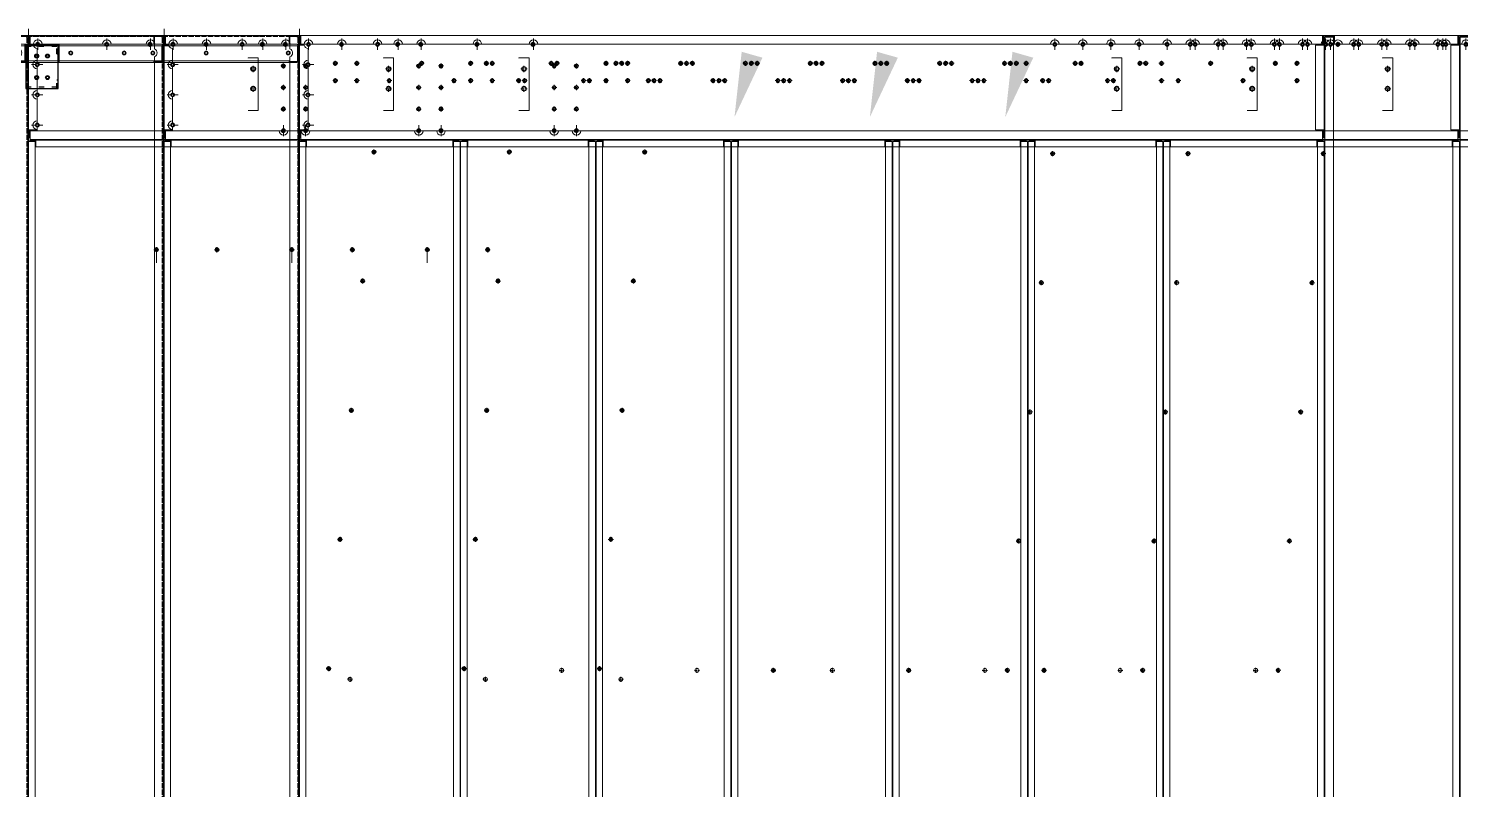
# Model space of a CAD drawing. Header units: millimetres. Extents: x -664082 to 30827, y -141530 to 21962.
# Drawn here: x -662382 to -659066, y -139524 to -137764 of the extents above; entities that cross this region are included whole.
import ezdxf

# ---------------------------------------------------------------- set-up
doc = ezdxf.new("R2010")
doc.units = ezdxf.units.MM
for name, pattern in [('DASHDOT', [18.5, 12, -3, 0.5, -3]), ('DASHED', [15, 12, -3]), ('DASHSPACE', [30, 12, -18])]:
    doc.linetypes.add(name, pattern=pattern)
doc.layers.add('냉각탑_dim', color=1, linetype='Continuous')

# ---------------------------------------------------------------- blocks, each defined once
blk = doc.blocks.new('5679796')
at = {"color": 7, "lineweight": 13, "ltscale": 0.027667}
for p, q in [((165481.5, 14310.4), (165481.5, 14327)), ((165483.5, 14310.4), (165483.5, 14327)), ((165481.5, 13335.8), (165481.5, 13352.4)), ((165483.5, 13335.8), (165483.5, 13352.4))]:
    blk.add_line(p, q, dxfattribs=at)
at = {"color": 7, "lineweight": 13, "ltscale": 0.061}
for p, q in [((165520.1, 14327.5), (165483.5, 14327.5)), ((165483.5, 13335.3), (165520.1, 13335.3))]:
    blk.add_line(p, q, dxfattribs=at)
at = {"color": 7, "lineweight": 13, "ltscale": 0.031833}
for p, q in [((165483.5, 14308.4), (165483.5, 14327.5)), ((165483.5, 13335.3), (165483.5, 13354.4))]:
    blk.add_line(p, q, dxfattribs=at)
at = {"color": 7, "lineweight": 13, "ltscale": 0.060846}
blk.add_line((165483.6, 14327.5), (165520.1, 14327.5), dxfattribs=at)
at = {"color": 7, "lineweight": 13, "ltscale": 0.058667}
for p, q in [((165484.9, 14330.4), (165520.1, 14330.4)), ((165520.1, 14328.4), (165484.9, 14328.4)), ((165520.1, 13334.4), (165484.9, 13334.4)), ((165484.9, 13332.4), (165520.1, 13332.4))]:
    blk.add_line(p, q, dxfattribs=at)
at = {"color": 7, "lineweight": 13, "ltscale": 0.004007}
for p, q in [((165522.5, 14328.4), (165520.1, 14328.4)), ((165522.5, 13334.4), (165520.1, 13334.4))]:
    blk.add_line(p, q, dxfattribs=at)
at = {"color": 7, "lineweight": 13, "ltscale": 0.0015}
for p, q in [((165520.1, 14328.4), (165520.1, 14327.5)), ((165520.1, 14327.5), (165520.1, 14328.4)), ((165520.1, 13335.3), (165520.1, 13334.4)), ((165520.1, 13334.4), (165520.1, 13335.3))]:
    blk.add_line(p, q, dxfattribs=at)
at = {"color": 7, "lineweight": 13}
for p, q in [((165520.1, 14327.5), (165520.1, 13965.9)), ((165523.5, 14327), (165523.5, 13335.8)), ((165481.5, 14308.4), (165481.5, 13965.9)), ((165481.5, 14308.4), (165481.5, 13965.9)), ((165484.9, 14308.4), (165484.9, 13965.9)), ((165481.5, 13886.9), (165481.5, 13354.4)), ((165481.5, 13886.9), (165481.5, 13354.4)), ((165484.9, 13886.9), (165484.9, 13354.4)), ((165520.1, 13886.9), (165520.1, 13335.3))]:
    blk.add_line(p, q, dxfattribs=at)
at = {"color": 7, "lineweight": 13, "ltscale": 0.001795}
for p, q in [((165522, 14328.4), (165522.9, 14329.1)), ((165522, 13334.4), (165522.9, 13333.8))]:
    blk.add_line(p, q, dxfattribs=at)
at = {"color": 7, "lineweight": 13, "ltscale": 0.003333}
for p, q in [((165483.5, 14310.4), (165481.5, 14310.4)), ((165481.5, 14308.4), (165483.5, 14308.4)), ((165483.5, 14308.4), (165481.5, 14308.4)), ((165483.5, 13352.4), (165481.5, 13352.4))]:
    blk.add_line(p, q, dxfattribs=at)
at = {"color": 7, "lineweight": 13, "ltscale": 0.003329}
blk.add_line((165483.5, 14308.4), (165483.5, 14310.4), dxfattribs=at)
at = {"color": 7, "lineweight": 13, "ltscale": 0.002333}
for p, q in [((165484.9, 14308.4), (165483.5, 14308.4)), ((165483.5, 13354.4), (165484.9, 13354.4))]:
    blk.add_line(p, q, dxfattribs=at)
for p, q in [((165481.5, 13965.9), (165523.5, 13965.9)), ((165521.5, 13886.9), (165521.5, 13965.9)), ((165481.5, 13886.9), (165523.5, 13886.9))]:
    blk.add_line(p, q)
at = {"color": 7, "lineweight": 13, "ltscale": 0.005667}
blk.add_line((165481.5, 13354.4), (165484.9, 13354.4), dxfattribs=at)
at = {"color": 7, "lineweight": 13, "ltscale": 0.003337}
blk.add_line((165483.5, 13352.4), (165483.5, 13354.4), dxfattribs=at)
at = {"color": 7, "lineweight": 13}
for centre in [(165503.5, 14306.4), (165503.5, 14116.4), (165503.5, 13736.4), (165503.5, 13546.4), (165503.5, 13356.4)]:
    blk.add_circle(centre, 3, dxfattribs=at)
for centre, radius, start, end in [((165484.9, 14327), 3.4, 90, 180), ((165484.9, 14327), 1.4, 90, 159.0752), ((165520.1, 14327), 3.4, 0, 90), ((165484.9, 13335.8), 3.4, 180, 270), ((165484.9, 13335.8), 1.4, 200.9249, 270), ((165520.1, 13335.8), 3.4, 270, 0)]:
    blk.add_arc(centre, radius, start, end, dxfattribs=at)
for points in [[(165523.5, 14327), (165523.5, 14327.3), (165523.5, 14327.6), (165523.3, 14327.8), (165523, 14328.1), (165522.7, 14328.4), (165522.6, 14328.4), (165522.6, 14328.4), (165522.5, 14328.4)], [(165523.5, 13335.8), (165523.5, 13335.6), (165523.5, 13335.3), (165523.3, 13335.1), (165523, 13334.8), (165522.7, 13334.5), (165522.6, 13334.5), (165522.6, 13334.5), (165522.5, 13334.4)]]:
    blk.add_open_spline(points, degree=5, knots=[0, 0, 0, 0, 0, 0, 4.583204, 4.583204, 4.583204, 5.126781, 5.126781, 5.126781, 5.126781, 5.126781, 5.126781], dxfattribs=at)
blk = doc.blocks.new('568596')
at = {"color": 7, "lineweight": 13, "ltscale": 0.00166}
for p, q in [((169550.9, 17462.9), (169549.9, 17462.9)), ((173046.9, 17462.9), (173047.9, 17462.9)), ((169550.9, 16620.9), (169549.9, 16620.9)), ((173046.9, 16620.9), (173047.9, 16620.9))]:
    blk.add_line(p, q, dxfattribs=at)
at = {"color": 7, "lineweight": 13, "ltscale": 0.0015}
for p, q in [((169549.9, 17462.9), (169549.9, 17462)), ((173047.9, 17462), (173047.9, 17462.9)), ((169549.9, 16621.8), (169549.9, 16620.9)), ((173047.9, 16620.9), (173047.9, 16621.8))]:
    blk.add_line(p, q, dxfattribs=at)
at = {"color": 7, "lineweight": 13}
for p, q in [((169549.9, 17462.9), (169549.9, 16621.8)), ((169549.9, 17462), (169549.9, 17436.4)), ((173046.2, 17464.9), (169551.6, 17464.9)), ((173047.9, 16621.8), (173047.9, 17462.9)), ((173047.9, 17442.9), (173047.9, 17462)), ((170022.9, 17008.9), (171222.9, 17008.9)), ((169551.6, 16618.9), (173046.2, 16618.9))]:
    blk.add_line(p, q, dxfattribs=at)
at = {"color": 7, "linetype": 'DASHED', "lineweight": 13, "ltscale": 0.003333}
for p, q in [((169551.9, 17462), (169549.9, 17462)), ((169549.9, 17445.4), (169551.9, 17445.4)), ((169549.9, 17442.9), (169551.9, 17442.9)), ((169644.9, 17464.9), (169644.9, 17462.9)), ((169650.9, 17464.9), (169650.9, 17462.9)), ((169844.9, 17464.9), (169844.9, 17462.9)), ((169850.9, 17464.9), (169850.9, 17462.9)), ((173014.9, 17464.9), (173014.9, 17462.9)), ((173020.9, 17464.9), (173020.9, 17462.9)), ((173047.9, 17462), (173045.9, 17462)), ((173047.9, 17442.9), (173045.9, 17442.9)), ((169549.9, 17436.4), (169551.9, 17436.4)), ((169549.9, 17407.4), (169551.9, 17407.4)), ((169549.9, 17398.4), (169551.9, 17398.4)), ((169549.9, 17217.4), (169551.9, 17217.4)), ((169549.9, 17208.4), (169551.9, 17208.4)), ((169549.9, 17027.4), (169551.9, 17027.4)), ((169549.9, 17018.4), (169551.9, 17018.4)), ((169549.9, 16837.4), (169551.9, 16837.4)), ((169549.9, 16828.4), (169551.9, 16828.4)), ((173047.9, 16727.9), (173045.9, 16727.9)), ((173047.9, 16709.9), (173045.9, 16709.9)), ((169549.9, 16647.4), (169551.9, 16647.4)), ((169549.9, 16640.9), (169551.9, 16640.9)), ((169549.9, 16638.4), (169551.9, 16638.4)), ((169551.9, 16621.8), (169549.9, 16621.8)), ((169644.9, 16620.9), (169644.9, 16618.9)), ((169650.9, 16620.9), (169650.9, 16618.9)), ((169844.9, 16620.9), (169844.9, 16618.9)), ((169850.9, 16620.9), (169850.9, 16618.9)), ((170044.9, 16620.9), (170044.9, 16618.9)), ((170050.9, 16620.9), (170050.9, 16618.9)), ((170244.9, 16620.9), (170244.9, 16618.9)), ((170250.9, 16620.9), (170250.9, 16618.9)), ((170444.9, 16620.9), (170444.9, 16618.9)), ((170450.9, 16620.9), (170450.9, 16618.9)), ((170644.9, 16620.9), (170644.9, 16618.9)), ((170650.9, 16620.9), (170650.9, 16618.9)), ((170844.9, 16620.9), (170844.9, 16618.9)), ((170850.9, 16620.9), (170850.9, 16618.9)), ((171044.9, 16620.9), (171044.9, 16618.9)), ((171050.9, 16620.9), (171050.9, 16618.9)), ((171244.9, 16620.9), (171244.9, 16618.9)), ((171250.9, 16620.9), (171250.9, 16618.9)), ((171444.9, 16620.9), (171444.9, 16618.9)), ((171450.9, 16620.9), (171450.9, 16618.9)), ((171644.9, 16620.9), (171644.9, 16618.9)), ((171650.9, 16620.9), (171650.9, 16618.9)), ((171844.9, 16620.9), (171844.9, 16618.9)), ((171850.9, 16620.9), (171850.9, 16618.9)), ((172044.9, 16620.9), (172044.9, 16618.9)), ((172050.9, 16620.9), (172050.9, 16618.9)), ((172244.9, 16620.9), (172244.9, 16618.9)), ((172250.9, 16620.9), (172250.9, 16618.9)), ((172444.9, 16620.9), (172444.9, 16618.9)), ((172450.9, 16620.9), (172450.9, 16618.9)), ((172644.9, 16620.9), (172644.9, 16618.9)), ((172650.9, 16620.9), (172650.9, 16618.9)), ((172844.9, 16620.9), (172844.9, 16618.9)), ((172850.9, 16620.9), (172850.9, 16618.9)), ((173014.9, 16620.9), (173014.9, 16618.9)), ((173020.9, 16620.9), (173020.9, 16618.9)), ((173047.9, 16640.9), (173045.9, 16640.9)), ((173047.9, 16621.8), (173045.9, 16621.8))]:
    blk.add_line(p, q, dxfattribs=at)
at = {"color": 7, "lineweight": 13, "ltscale": 0.001174}
for p, q in [((169550.9, 17462.9), (169551.6, 17462.9)), ((173046.9, 17462.9), (173046.2, 17462.9)), ((169550.9, 16620.9), (169551.6, 16620.9)), ((173046.9, 16620.9), (173046.2, 16620.9))]:
    blk.add_line(p, q, dxfattribs=at)
at = {"color": 7, "lineweight": 13, "ltscale": 0.002252}
for p, q in [((169551.6, 17464.9), (169551.6, 17463.6)), ((173046.2, 17464.9), (173046.2, 17463.6)), ((169551.6, 16618.9), (169551.6, 16620.3)), ((173046.2, 16618.9), (173046.2, 16620.3))]:
    blk.add_line(p, q, dxfattribs=at)
at = {"color": 7, "lineweight": 13, "ltscale": 0.002009}
for p, q in [((169551.6, 17462.4), (169551.6, 17463.6)), ((173046.2, 17462.4), (173046.2, 17463.6)), ((169551.6, 16621.5), (169551.6, 16620.3)), ((173046.2, 16621.5), (173046.2, 16620.3))]:
    blk.add_line(p, q, dxfattribs=at)
at = {"color": 7, "linetype": 'DASHED', "lineweight": 13}
for p, q in [((173046.2, 17462.9), (169551.6, 17462.9)), ((169551.9, 17464.9), (169551.9, 16621.8)), ((169551.9, 17462), (169551.9, 17436.4)), ((170044.9, 17464.9), (170044.9, 17462.9)), ((170050.9, 17464.9), (170050.9, 17462.9)), ((170244.9, 17464.9), (170244.9, 17462.9)), ((170250.9, 17464.9), (170250.9, 17462.9)), ((170444.9, 17464.9), (170444.9, 17462.9)), ((170450.9, 17464.9), (170450.9, 17462.9)), ((170644.9, 17464.9), (170644.9, 17462.9)), ((170650.9, 17464.9), (170650.9, 17462.9)), ((170844.9, 17464.9), (170844.9, 17462.9)), ((170850.9, 17464.9), (170850.9, 17462.9)), ((171044.9, 17464.9), (171044.9, 17462.9)), ((171050.9, 17464.9), (171050.9, 17462.9)), ((171244.9, 17464.9), (171244.9, 17462.9)), ((171250.9, 17464.9), (171250.9, 17462.9)), ((171444.9, 17464.9), (171444.9, 17462.9)), ((171450.9, 17464.9), (171450.9, 17462.9)), ((171644.9, 17464.9), (171644.9, 17462.9)), ((171650.9, 17464.9), (171650.9, 17462.9)), ((171844.9, 17464.9), (171844.9, 17462.9)), ((171850.9, 17464.9), (171850.9, 17462.9)), ((172044.9, 17464.9), (172044.9, 17462.9)), ((172050.9, 17464.9), (172050.9, 17462.9)), ((172244.9, 17464.9), (172244.9, 17462.9)), ((172250.9, 17464.9), (172250.9, 17462.9)), ((172444.9, 17464.9), (172444.9, 17462.9)), ((172450.9, 17464.9), (172450.9, 17462.9)), ((172644.9, 17464.9), (172644.9, 17462.9)), ((172650.9, 17464.9), (172650.9, 17462.9)), ((172844.9, 17464.9), (172844.9, 17462.9)), ((172850.9, 17464.9), (172850.9, 17462.9)), ((173045.9, 16621.8), (173045.9, 17464.9)), ((173045.9, 17442.9), (173045.9, 17462)), ((169551.6, 16620.9), (173046.2, 16620.9))]:
    blk.add_line(p, q, dxfattribs=at)
at = {"color": 7, "linetype": 'DASHED', "lineweight": 13, "ltscale": 0.001183}
for p, q in [((169551.6, 17462.9), (169552.3, 17462.9)), ((173046.2, 17462.9), (173045.5, 17462.9)), ((169551.6, 16620.9), (169552.3, 16620.9)), ((173046.2, 16620.9), (173045.5, 16620.9))]:
    blk.add_line(p, q, dxfattribs=at)
at = {"color": 7, "linetype": 'DASHED', "lineweight": 13, "ltscale": 0.001406}
for p, q in [((169551.6, 17462.4), (169551.6, 17461.5)), ((173046.2, 17462.4), (173046.2, 17461.5)), ((169551.6, 16621.5), (169551.6, 16622.3)), ((173046.2, 16621.5), (173046.2, 16622.3))]:
    blk.add_line(p, q, dxfattribs=at)
at = {"color": 7, "linetype": 'DASHED', "lineweight": 13, "ltscale": 0.027667}
for p, q in [((169551.6, 17444.9), (169551.6, 17461.5)), ((173046.2, 17461.5), (173046.2, 17444.9)), ((169551.6, 16622.3), (169551.6, 16638.9)), ((173046.2, 16638.9), (173046.2, 16622.3))]:
    blk.add_line(p, q, dxfattribs=at)
at = {"color": 7, "lineweight": 13, "ltscale": 0.058667}
for p, q in [((173046.2, 17444.9), (169551.6, 17444.9)), ((169553.3, 17442.9), (169569.9, 17442.9)), ((169569.9, 17444.9), (169569.9, 16640.9)), ((173027.9, 16640.9), (173027.9, 17444.9)), ((173045.9, 17442.9), (173027.9, 17442.9)), ((170022.9, 16658.9), (170022.9, 17008.9)), ((171222.9, 16658.9), (171222.9, 17008.9)), ((170022.9, 16658.9), (171222.9, 16658.9)), ((169917.7, 16638.9), (169551.6, 16638.9)), ((169569.9, 16640.9), (169551.9, 16640.9)), ((169999.2, 16638.9), (169936.1, 16638.9)), ((170016.6, 16638.9), (170039.2, 16638.9)), ((170056.6, 16638.9), (170269.2, 16638.9)), ((170286.6, 16638.9), (170499.2, 16638.9)), ((170516.6, 16638.9), (170729.2, 16638.9)), ((170746.6, 16638.9), (170959.2, 16638.9)), ((170976.6, 16638.9), (171189.2, 16638.9)), ((171206.6, 16638.9), (171229.2, 16638.9)), ((171246.6, 16638.9), (172998.7, 16638.9)), ((173017.1, 16638.9), (173046.2, 16638.9)), ((173045.9, 16640.9), (173027.9, 16640.9))]:
    blk.add_line(p, q, dxfattribs=at)
at = {"color": 7, "linetype": 'DASHED', "lineweight": 13, "ltscale": 0.0015}
for p, q in [((169551.9, 17462.9), (169551.9, 17462)), ((173045.9, 17462), (173045.9, 17462.9)), ((169551.9, 16621.8), (169551.9, 16620.9)), ((173045.9, 16620.9), (173045.9, 16621.8))]:
    blk.add_line(p, q, dxfattribs=at)
at = {"color": 7, "linetype": 'DASHED', "lineweight": 13, "ltscale": 0.002333}
for p, q in [((169551.9, 17442.9), (169553.3, 17442.9)), ((173045.9, 17442.9), (173044.5, 17442.9)), ((173045.9, 16640.9), (173044.5, 16640.9))]:
    blk.add_line(p, q, dxfattribs=at)
at = {"color": 7, "lineweight": 13, "ltscale": 0.058667}
for centre in [(169926.9, 17402.9), (173007.9, 17402.9), (173007.9, 17022.9), (173007.9, 16832.9), (169926.9, 16642.9), (170007.9, 16643.9), (170047.9, 16643.9), (170277.9, 16643.9), (170507.9, 16643.9), (170737.9, 16643.9), (170967.9, 16643.9), (171197.9, 16643.9), (171237.9, 16643.9), (173007.9, 16642.9)]:
    blk.add_circle(centre, 4.5, dxfattribs=at)
at = {"color": 7, "lineweight": 13}
for centre in [(169926.9, 17212.9), (169926.9, 17022.9), (170007.9, 17023.9), (170047.9, 17023.9), (170277.9, 17023.9), (170507.9, 17023.9), (170737.9, 17023.9), (170967.9, 17023.9), (171197.9, 17023.9), (171237.9, 17023.9), (169926.9, 16832.9), (170007.9, 16833.9), (171237.9, 16833.9)]:
    blk.add_circle(centre, 4.5, dxfattribs=at)
for centre in [(172950.9, 17225.4), (173000.7, 17225.4), (172950.9, 17200.4), (173000.7, 17200.4)]:
    blk.add_circle(centre, 4.5)
at = {"color": 7, "lineweight": 13, "ltscale": 0.058667}
for centre, start, end in [((169926.9, 16642.9), 203.5779, 336.4221), ((170007.9, 16643.9), 209.9997, 330.0003), ((170047.9, 16643.9), 209.9997, 330.0003), ((170277.9, 16643.9), 209.9997, 330.0003), ((170507.9, 16643.9), 209.9997, 330.0003), ((170737.9, 16643.9), 209.9997, 330.0003), ((170967.9, 16643.9), 209.9997, 330.0003), ((171197.9, 16643.9), 209.9997, 330.0003), ((171237.9, 16643.9), 209.9997, 330.0003), ((173007.9, 16642.9), 203.5782, 336.4218)]:
    blk.add_arc(centre, 10, start, end, dxfattribs=at)
at = {"color": 7, "lineweight": 13}
for points in [[(169553.3, 17461.5), (169552.8, 17461.8), (169552.3, 17462.1), (169551.8, 17462.4), (169551.3, 17462.6), (169550.9, 17462.9)], [(169553.3, 17461.5), (169553, 17462), (169552.6, 17462.4), (169552.3, 17462.8), (169552, 17463.2), (169551.6, 17463.6)], [(173044.5, 17461.5), (173044.8, 17462), (173045.2, 17462.4), (173045.5, 17462.8), (173045.9, 17463.2), (173046.2, 17463.6)], [(173044.5, 17461.5), (173045, 17461.8), (173045.6, 17462.1), (173046.1, 17462.4), (173046.5, 17462.6), (173046.9, 17462.9)], [(169553.3, 16622.3), (169552.8, 16622.1), (169552.3, 16621.8), (169551.8, 16621.5), (169551.3, 16621.2), (169550.9, 16620.9)], [(169553.3, 16622.3), (169553, 16621.9), (169552.6, 16621.5), (169552.3, 16621), (169552, 16620.6), (169551.6, 16620.3)], [(173044.5, 16622.3), (173045, 16622.1), (173045.6, 16621.8), (173046.1, 16621.5), (173046.5, 16621.2), (173046.9, 16620.9)], [(173044.5, 16622.3), (173044.8, 16621.9), (173045.2, 16621.5), (173045.5, 16621), (173045.9, 16620.6), (173046.2, 16620.3)]]:
    blk.add_open_spline(points, degree=5, dxfattribs=at)
at = {"color": 7, "linetype": 'DASHED', "lineweight": 13}
for points in [[(169553.3, 17461.5), (169553, 17461.7), (169552.6, 17461.9), (169552.3, 17462.1), (169551.9, 17462.2), (169551.6, 17462.4)], [(169553.3, 17461.5), (169553.1, 17461.8), (169552.9, 17462.1), (169552.7, 17462.4), (169552.5, 17462.6), (169552.3, 17462.9)], [(173044.5, 17461.5), (173044.7, 17461.8), (173044.9, 17462.1), (173045.2, 17462.4), (173045.3, 17462.6), (173045.5, 17462.9)], [(173044.5, 17461.5), (173044.8, 17461.7), (173045.2, 17461.9), (173045.5, 17462.1), (173045.9, 17462.2), (173046.2, 17462.4)], [(169553.3, 16622.3), (169553, 16622.1), (169552.6, 16622), (169552.3, 16621.8), (169551.9, 16621.6), (169551.6, 16621.5)], [(169553.3, 16622.3), (169553.1, 16622), (169552.9, 16621.8), (169552.7, 16621.5), (169552.5, 16621.2), (169552.3, 16620.9)], [(173044.5, 16622.3), (173044.7, 16622), (173044.9, 16621.8), (173045.2, 16621.5), (173045.3, 16621.2), (173045.5, 16620.9)], [(173044.5, 16622.3), (173044.8, 16622.1), (173045.2, 16622), (173045.5, 16621.8), (173045.9, 16621.6), (173046.2, 16621.5)]]:
    blk.add_open_spline(points, degree=5, dxfattribs=at)
blk = doc.blocks.new('769475')
for p, q in [((158713.7, 15280), (158713.7, 15180)), ((158788.7, 15280), (158713.7, 15280)), ((158788.7, 15180), (158788.7, 15280)), ((158713.7, 15180), (158788.7, 15180))]:
    blk.add_line(p, q)
at = {"color": 5, "linetype": 'DASHSPACE'}
for p, q in [((158785.5, 15276.8), (158713.7, 15276.8)), ((158716.9, 15280), (158716.9, 15180)), ((158785.5, 15260), (158785.5, 15276.8)), ((158785.5, 15260), (158788.7, 15260)), ((158785.5, 15180), (158785.5, 15200)), ((158785.5, 15200), (158788.7, 15200)), ((158713.7, 15183.2), (158788.7, 15183.2))]:
    blk.add_line(p, q, dxfattribs=at)
for centre in [(158738.7, 15254.8), (158763.7, 15254.8), (158738.7, 15205), (158763.7, 15205)]:
    blk.add_circle(centre, 3)
blk = doc.blocks.new('1')
at = {"lineweight": 20}
for p, q in [((11516.3, 12349.3), (9812.8, 12349.3)), ((11512.8, 12345.8), (11512.8, 12365.4))]:
    blk.add_line(p, q, dxfattribs=at)
at = {"color": 7, "lineweight": 20, "ltscale": 0.4625}
for p, q in [((11512.8, 12345.8), (11512.8, 12327.3)), ((11514.8, 12327.3), (11514.8, 12345.8)), ((14510.8, 12345.8), (14510.8, 12327.3)), ((14512.8, 12327.3), (14512.8, 12345.8)), ((14518.3, 12349.3), (14536.8, 12349.3)), ((14536.8, 12347.3), (14518.3, 12347.3)), ((11512.8, 12131.3), (11512.8, 12112.8)), ((11514.8, 12112.8), (11514.8, 12131.3)), ((14510.8, 12131.3), (14510.8, 12112.8)), ((14512.8, 12112.8), (14512.8, 12131.3))]:
    blk.add_line(p, q, dxfattribs=at)
at = {"color": 7, "lineweight": 20, "ltscale": 0.05}
for p, q in [((11514.8, 12345.8), (11512.8, 12345.8)), ((14510.8, 12345.8), (14512.8, 12345.8)), ((14518.3, 12349.3), (14518.3, 12347.3)), ((11514.8, 12112.8), (11512.8, 12112.8)), ((11554.8, 12107.3), (11554.8, 12109.3)), ((11850.8, 12109.3), (11850.8, 12107.3)), ((11872.8, 12109.3), (11872.8, 12107.3)), ((11894.8, 12109.3), (11894.8, 12107.3)), ((11984.6, 12107.3), (11984.6, 12109.3)), ((12045.8, 12107.3), (12045.8, 12109.3)), ((12075.8, 12109.3), (12075.8, 12107.3)), ((12077.8, 12107.3), (12077.8, 12109.3)), ((12079.8, 12109.3), (12079.8, 12107.3)), ((12081.8, 12109.3), (12081.8, 12107.3)), ((12179.3, 12107.3), (12179.3, 12109.3)), ((12181.3, 12109.3), (12181.3, 12107.3)), ((13984.6, 12107.3), (13984.6, 12109.3)), ((14510.8, 12112.8), (14512.8, 12112.8))]:
    blk.add_line(p, q, dxfattribs=at)
at = {"color": 7, "lineweight": 20, "ltscale": 0.0375}
for p, q in [((11514.8, 12345.8), (11516.3, 12345.8)), ((14510.8, 12345.8), (14509.3, 12345.8)), ((14518.3, 12347.3), (14518.3, 12345.8)), ((11514.8, 12112.8), (11516.3, 12112.8)), ((11515.9, 12105.7), (11515.9, 12104.2)), ((12508.7, 12105.7), (12508.7, 12104.2)), ((12516.4, 12105.7), (12516.4, 12104.2)), ((13509.2, 12105.7), (13509.2, 12104.2)), ((13516.9, 12105.7), (13516.9, 12104.2)), ((14510.8, 12112.8), (14509.3, 12112.8)), ((14509.7, 12105.7), (14509.7, 12104.2)), ((12513.3, 10902.3), (12511.8, 10902.3)), ((13513.8, 10902.3), (13512.3, 10902.3)), ((12513.3, 10858.3), (12511.8, 10858.3)), ((13513.8, 10858.3), (13512.3, 10858.3)), ((12513.3, 10841.3), (12511.8, 10841.3)), ((13513.8, 10841.3), (13512.3, 10841.3))]:
    blk.add_line(p, q, dxfattribs=at)
at = {"color": 7, "lineweight": 20}
for p, q in [((14509.3, 12349.3), (11516.3, 12349.3)), ((14514.8, 8904.8), (14514.8, 12345.8)), ((14534.8, 12345.8), (14534.8, 8904.8)), ((14536.8, 12349.3), (14990.8, 12349.3)), ((11512.8, 12327.3), (11512.8, 12131.3)), ((11532.8, 12292.3), (11532.8, 12319.3)), ((11543.8, 12329.3), (11683.8, 12329.3)), ((11703.8, 12329.3), (11784.8, 12329.3)), ((11804.8, 12329.3), (11914.8, 12329.3)), ((11934.8, 12329.3), (12044.8, 12329.3)), ((12064.8, 12329.3), (13879.3, 12329.3)), ((13899.3, 12329.3), (13944.3, 12329.3)), ((13964.3, 12329.3), (14009.3, 12329.3)), ((14029.3, 12329.3), (14074.3, 12329.3)), ((14094.3, 12329.3), (14139.3, 12329.3)), ((14159.3, 12329.3), (14204.3, 12329.3)), ((14224.3, 12329.3), (14269.3, 12329.3)), ((14289.3, 12329.3), (14334.3, 12329.3)), ((14354.3, 12329.3), (14399.3, 12329.3)), ((14419.3, 12329.3), (14464.3, 12329.3)), ((14484.3, 12329.3), (14509.3, 12329.3)), ((14492.8, 12327.3), (14492.8, 12131.3)), ((14512.8, 12131.3), (14512.8, 12327.3)), ((14554.8, 12329.3), (14784.8, 12329.3)), ((14804.8, 12329.3), (14990.8, 12329.3)), ((11532.8, 12222.3), (11532.8, 12272.3)), ((12021, 12297.8), (12044.6, 12297.8)), ((12044.6, 12297.8), (12044.6, 12176.3)), ((14021, 12297.8), (14044.6, 12297.8)), ((14044.6, 12297.8), (14044.6, 12176.3)), ((11532.8, 12152.3), (11532.8, 12202.3)), ((12044.6, 12176.3), (12021, 12176.3)), ((14044.6, 12176.3), (14021, 12176.3)), ((11512.8, 12104.2), (11512.8, 9254.4)), ((12092.8, 12129.3), (11516.3, 12129.3)), ((11516.3, 12109.3), (14509.3, 12109.3)), ((11527.8, 9254.4), (11527.8, 12104.2)), ((11529.4, 12107.3), (12495.2, 12107.3)), ((12144.3, 12129.3), (12112.8, 12129.3)), ((14509.3, 12129.3), (12164.3, 12129.3)), ((12496.8, 12104.2), (12496.8, 9254.4)), ((12511.8, 9254.4), (12511.8, 12104.2)), ((12513.3, 12104.2), (12513.3, 9254.4)), ((12528.3, 9254.4), (12528.3, 12104.2)), ((12529.9, 12107.3), (13495.7, 12107.3)), ((13497.3, 12104.2), (13497.3, 9254.4)), ((13512.3, 9254.4), (13512.3, 12104.2)), ((13513.8, 12104.2), (13513.8, 9254.4)), ((13528.8, 9254.4), (13528.8, 12104.2)), ((13530.4, 12107.3), (14496.2, 12107.3)), ((14497.8, 12104.2), (14497.8, 9254.4)), ((14512.8, 9254.4), (14512.8, 12104.2)), ((12495.2, 12092.3), (11529.4, 12092.3)), ((13495.7, 12092.3), (12529.9, 12092.3)), ((14496.2, 12092.3), (13530.4, 12092.3))]:
    blk.add_line(p, q, dxfattribs=at)
at = {"color": 7, "lineweight": 20, "ltscale": 0.0875}
for p, q in [((11516.3, 12349.3), (11516.3, 12345.8)), ((14509.3, 12349.3), (14509.3, 12345.8)), ((14514.8, 12345.8), (14518.3, 12345.8)), ((14536.8, 12349.3), (14536.8, 12345.8)), ((11512.8, 12327.3), (11516.3, 12327.3)), ((14512.8, 12327.3), (14509.3, 12327.3)), ((11512.8, 12131.3), (11516.3, 12131.3)), ((11516.3, 12109.3), (11516.3, 12112.8)), ((14512.8, 12131.3), (14509.3, 12131.3)), ((14509.3, 12109.3), (14509.3, 12112.8))]:
    blk.add_line(p, q, dxfattribs=at)
at = {"color": 7, "lineweight": 20, "ltscale": 0.4125}
for p, q in [((11516.3, 12345.8), (11516.3, 12329.3)), ((14509.3, 12329.3), (14509.3, 12345.8)), ((14518.3, 12345.8), (14534.8, 12345.8)), ((14509.3, 12327.3), (14492.8, 12327.3)), ((11516.3, 12131.3), (11532.8, 12131.3)), ((11516.3, 12129.3), (11516.3, 12112.8)), ((14492.8, 12131.3), (14509.3, 12131.3)), ((14509.3, 12112.8), (14509.3, 12129.3))]:
    blk.add_line(p, q, dxfattribs=at)
at = {"color": 7, "linetype": 'DASHDOT', "lineweight": 20}
for p, q in [((11533.8, 12342.3), (11533.8, 12316.3)), ((11693.8, 12342.3), (11693.8, 12316.3)), ((11794.8, 12342.3), (11794.8, 12316.3)), ((11924.8, 12342.3), (11924.8, 12316.3)), ((12054.8, 12342.3), (12054.8, 12316.3)), ((13889.3, 12342.3), (13889.3, 12316.3)), ((13954.3, 12342.3), (13954.3, 12316.3)), ((14019.3, 12342.3), (14019.3, 12316.3)), ((14084.3, 12342.3), (14084.3, 12316.3)), ((14149.3, 12342.3), (14149.3, 12316.3)), ((14214.3, 12342.3), (14214.3, 12316.3)), ((14279.3, 12342.3), (14279.3, 12316.3)), ((14344.3, 12342.3), (14344.3, 12316.3)), ((14409.3, 12342.3), (14409.3, 12316.3)), ((14474.3, 12342.3), (14474.3, 12316.3)), ((14794.8, 12342.3), (14794.8, 12316.3)), ((11546.8, 12329.3), (11520.8, 12329.3)), ((11706.8, 12329.3), (11680.8, 12329.3)), ((11807.8, 12329.3), (11781.8, 12329.3)), ((11937.8, 12329.3), (11911.8, 12329.3)), ((12067.8, 12329.3), (12041.8, 12329.3)), ((13902.3, 12329.3), (13876.3, 12329.3)), ((13967.3, 12329.3), (13941.3, 12329.3)), ((14032.3, 12329.3), (14006.3, 12329.3)), ((14097.3, 12329.3), (14071.3, 12329.3)), ((14162.3, 12329.3), (14136.3, 12329.3)), ((14227.3, 12329.3), (14201.3, 12329.3)), ((14292.3, 12329.3), (14266.3, 12329.3)), ((14357.3, 12329.3), (14331.3, 12329.3)), ((14422.3, 12329.3), (14396.3, 12329.3)), ((14487.3, 12329.3), (14461.3, 12329.3)), ((14807.8, 12329.3), (14781.8, 12329.3)), ((11545.8, 12282.3), (11519.8, 12282.3)), ((11532.8, 12295.3), (11532.8, 12269.3)), ((11545.8, 12212.3), (11519.8, 12212.3)), ((11532.8, 12225.3), (11532.8, 12199.3)), ((11545.8, 12142.3), (11519.8, 12142.3)), ((11532.8, 12155.3), (11532.8, 12129.3)), ((12102.8, 12142.3), (12102.8, 12116.3)), ((12154.3, 12142.3), (12154.3, 12116.3)), ((12115.8, 12129.3), (12089.8, 12129.3)), ((12167.3, 12129.3), (12141.3, 12129.3))]:
    blk.add_line(p, q, dxfattribs=at)
at = {"color": 7, "linetype": 'DASHDOT', "lineweight": 20, "ltscale": 0.292505}
for p, q in [((11793.8, 12335.1), (11793.8, 12323.4)), ((11923.8, 12335.1), (11923.8, 12323.4)), ((12053.8, 12335.1), (12053.8, 12323.4)), ((14544.8, 12335.1), (14544.8, 12323.4)), ((12102.8, 12285.1), (12102.8, 12273.4)), ((12154.3, 12285.1), (12154.3, 12273.4)), ((12222.8, 12291.1), (12222.8, 12279.4)), ((12272.8, 12291.1), (12272.8, 12279.4)), ((12422.8, 12291.1), (12422.8, 12279.4)), ((12572.8, 12291.1), (12572.8, 12279.4)), ((12722.8, 12291.1), (12722.8, 12279.4)), ((12872.8, 12291.1), (12872.8, 12279.4)), ((13022.8, 12291.1), (13022.8, 12279.4)), ((13172.8, 12291.1), (13172.8, 12279.4)), ((13322.8, 12291.1), (13322.8, 12279.4)), ((13472.8, 12291.1), (13472.8, 12279.4)), ((13622.8, 12291.1), (13622.8, 12279.4)), ((13772.8, 12291.1), (13772.8, 12279.4)), ((13822.8, 12291.1), (13822.8, 12279.4)), ((12102.8, 12235.1), (12102.8, 12223.4)), ((12154.3, 12235.1), (12154.3, 12223.4)), ((12222.8, 12251.1), (12222.8, 12239.4)), ((12272.8, 12251.1), (12272.8, 12239.4)), ((12347.8, 12251.1), (12347.8, 12239.4)), ((12497.8, 12251.1), (12497.8, 12239.4)), ((12647.8, 12251.1), (12647.8, 12239.4)), ((12797.8, 12251.1), (12797.8, 12239.4)), ((12947.8, 12251.1), (12947.8, 12239.4)), ((13097.8, 12251.1), (13097.8, 12239.4)), ((13247.8, 12251.1), (13247.8, 12239.4)), ((13397.8, 12251.1), (13397.8, 12239.4)), ((13547.8, 12251.1), (13547.8, 12239.4)), ((13697.8, 12251.1), (13697.8, 12239.4)), ((13822.8, 12251.1), (13822.8, 12239.4)), ((12102.8, 12185.1), (12102.8, 12173.4)), ((12154.3, 12185.1), (12154.3, 12173.4)), ((11808.8, 11859.6), (11808.8, 11847.9)), ((11948.8, 11859.6), (11948.8, 11847.9)), ((12260.1, 11488.3), (12260.1, 11476.6)), ((12234, 11189.5), (12234, 11177.8)), ((12207.8, 10890.6), (12207.8, 10878.9))]:
    blk.add_line(p, q, dxfattribs=at)
at = {"color": 7, "lineweight": 20, "ltscale": 0.2625}
blk.add_line((14536.8, 12335.3), (14536.8, 12345.8), dxfattribs=at)
at = {"color": 7, "lineweight": 20, "ltscale": 0.1875}
blk.add_line((11516.3, 12329.3), (11523.8, 12329.3), dxfattribs=at)
at = {"color": 7, "lineweight": 20, "ltscale": 0.192551}
blk.add_line((11524.1, 12327.3), (11516.3, 12327.3), dxfattribs=at)
at = {"color": 7, "linetype": 'DASHDOT', "lineweight": 20, "ltscale": 0.292499}
for p, q in [((11799.7, 12329.3), (11788, 12329.3)), ((11929.7, 12329.3), (11918, 12329.3)), ((12059.7, 12329.3), (12048, 12329.3)), ((12108.7, 12279.3), (12097, 12279.3)), ((12160.2, 12279.3), (12148.5, 12279.3)), ((12228.7, 12285.3), (12217, 12285.3)), ((12278.7, 12285.3), (12267, 12285.3)), ((12428.7, 12285.3), (12417, 12285.3)), ((12578.7, 12285.3), (12567, 12285.3)), ((12728.7, 12285.3), (12717, 12285.3)), ((12878.7, 12285.3), (12867, 12285.3)), ((13028.7, 12285.3), (13017, 12285.3)), ((13178.7, 12285.3), (13167, 12285.3)), ((13328.7, 12285.3), (13317, 12285.3)), ((13478.7, 12285.3), (13467, 12285.3)), ((12228.7, 12245.3), (12217, 12245.3)), ((12278.7, 12245.3), (12267, 12245.3)), ((12353.7, 12245.3), (12342, 12245.3)), ((12503.7, 12245.3), (12492, 12245.3)), ((12653.7, 12245.3), (12642, 12245.3)), ((12803.7, 12245.3), (12792, 12245.3)), ((12953.7, 12245.3), (12942, 12245.3)), ((13103.7, 12245.3), (13092, 12245.3)), ((13253.7, 12245.3), (13242, 12245.3)), ((13403.7, 12245.3), (13392, 12245.3)), ((12108.7, 12229.3), (12097, 12229.3)), ((12160.2, 12229.3), (12148.5, 12229.3)), ((12108.7, 12179.3), (12097, 12179.3)), ((12160.2, 12179.3), (12148.5, 12179.3)), ((12318.3, 12080.2), (12306.6, 12080.2)), ((12312.4, 12086.1), (12312.4, 12074.4)), ((13884, 12082.3), (13884, 12070.6)), ((11814.7, 11853.8), (11803, 11853.8)), ((11954.7, 11853.8), (11943, 11853.8)), ((12292.1, 11781.3), (12280.4, 11781.3)), ((12286.3, 11787.2), (12286.3, 11775.5)), ((13857.9, 11783.4), (13857.9, 11771.7)), ((12266, 11482.5), (12254.3, 11482.5)), ((13831.7, 11484.5), (13831.7, 11472.8)), ((12239.8, 11183.6), (12228.1, 11183.6)), ((13811.4, 11179.8), (13799.7, 11179.8)), ((13805.6, 11185.7), (13805.6, 11174)), ((12213.7, 10884.8), (12202, 10884.8)), ((12747.1, 10886.5), (12747.1, 10874.8)), ((13237.1, 10886.5), (13237.1, 10874.8)), ((13727.1, 10886.5), (13727.1, 10874.8)), ((13785.3, 10881), (13773.6, 10881)), ((13779.4, 10886.8), (13779.4, 10875.1)), ((12263.1, 10860.1), (12251.4, 10860.1)), ((12257.2, 10865.9), (12257.2, 10854.2))]:
    blk.add_line(p, q, dxfattribs=at)
at = {"color": 7, "lineweight": 20, "ltscale": 0.012499}
for p, q in [((14514.8, 12309.3), (14514.3, 12309.3)), ((14514.8, 12307.3), (14514.3, 12307.3))]:
    blk.add_line(p, q, dxfattribs=at)
at = {"color": 7, "linetype": 'DASHDOT', "lineweight": 20, "ltscale": 0.2925}
for p, q in [((14550.7, 12329.3), (14539, 12329.3)), ((13628.7, 12285.3), (13617, 12285.3)), ((13778.7, 12285.3), (13767, 12285.3)), ((13828.7, 12285.3), (13817, 12285.3)), ((13553.7, 12245.3), (13542, 12245.3)), ((13703.7, 12245.3), (13692, 12245.3)), ((13828.7, 12245.3), (13817, 12245.3)), ((13889.9, 12076.4), (13878.2, 12076.4)), ((13863.7, 11777.5), (13852, 11777.5)), ((13837.6, 11478.7), (13825.9, 11478.7)), ((13733, 10880.7), (13721.3, 10880.7))]:
    blk.add_line(p, q, dxfattribs=at)
at = {"color": 7, "lineweight": 20, "ltscale": 0.023431}
for p, q in [((12021, 12296.9), (12021, 12297.8)), ((14021, 12296.9), (14021, 12297.8))]:
    blk.add_line(p, q, dxfattribs=at)
at = {"color": 7, "linetype": 'DASHDOT', "lineweight": 20, "ltscale": 0.357501}
for p, q in [((12040, 12272.3), (12025.7, 12272.3)), ((12040, 12226.3), (12025.7, 12226.3))]:
    blk.add_line(p, q, dxfattribs=at)
at = {"color": 7, "linetype": 'DASHDOT', "lineweight": 20, "ltscale": 0.357495}
for p, q in [((12032.8, 12279.4), (12032.8, 12265.1)), ((14032.8, 12279.4), (14032.8, 12265.1)), ((12032.8, 12233.4), (12032.8, 12219.1)), ((14032.8, 12233.4), (14032.8, 12219.1))]:
    blk.add_line(p, q, dxfattribs=at)
at = {"color": 7, "linetype": 'DASHDOT', "lineweight": 20, "ltscale": 0.3575}
for p, q in [((14040, 12272.3), (14025.7, 12272.3)), ((14040, 12226.3), (14025.7, 12226.3))]:
    blk.add_line(p, q, dxfattribs=at)
at = {"color": 7, "lineweight": 20, "ltscale": 0.053766}
for p, q in [((12101.8, 12232.1), (12103.9, 12232.1)), ((12153.3, 12232.1), (12155.4, 12232.1))]:
    blk.add_line(p, q, dxfattribs=at)
at = {"color": 7, "lineweight": 20, "ltscale": 0.214999}
blk.add_line((11512.8, 12112.8), (11512.8, 12104.2), dxfattribs=at)
at = {"color": 7, "lineweight": 20, "ltscale": 0.0775}
for p, q in [((11512.8, 12104.2), (11515.9, 12104.2)), ((11529.4, 12107.3), (11529.4, 12104.2)), ((12495.2, 12107.3), (12495.2, 12104.2)), ((12511.8, 12104.2), (12508.7, 12104.2)), ((12513.3, 12104.2), (12516.4, 12104.2)), ((12529.9, 12107.3), (12529.9, 12104.2)), ((13495.7, 12107.3), (13495.7, 12104.2)), ((13512.3, 12104.2), (13509.2, 12104.2)), ((13513.8, 12104.2), (13516.9, 12104.2)), ((13530.4, 12107.3), (13530.4, 12104.2)), ((14496.2, 12107.3), (14496.2, 12104.2)), ((14512.8, 12104.2), (14509.7, 12104.2))]:
    blk.add_line(p, q, dxfattribs=at)
at = {"color": 7, "lineweight": 20, "ltscale": 0.3375}
for p, q in [((11529.4, 12107.3), (11515.9, 12107.3)), ((11515.9, 12105.7), (11529.4, 12105.7)), ((12508.7, 12107.3), (12495.2, 12107.3)), ((12495.2, 12105.7), (12508.7, 12105.7)), ((12529.9, 12107.3), (12516.4, 12107.3)), ((12516.4, 12105.7), (12529.9, 12105.7)), ((13509.2, 12107.3), (13495.7, 12107.3)), ((13495.7, 12105.7), (13509.2, 12105.7)), ((13530.4, 12107.3), (13516.9, 12107.3)), ((13516.9, 12105.7), (13530.4, 12105.7)), ((14509.7, 12107.3), (14496.2, 12107.3)), ((14496.2, 12105.7), (14509.7, 12105.7))]:
    blk.add_line(p, q, dxfattribs=at)
at = {"color": 7, "lineweight": 20, "ltscale": 0.04}
for p, q in [((11515.9, 12107.3), (11515.9, 12105.7)), ((12508.7, 12107.3), (12508.7, 12105.7)), ((12516.4, 12107.3), (12516.4, 12105.7)), ((13509.2, 12107.3), (13509.2, 12105.7)), ((13516.9, 12107.3), (13516.9, 12105.7)), ((14509.7, 12107.3), (14509.7, 12105.7))]:
    blk.add_line(p, q, dxfattribs=at)
at = {"color": 7, "lineweight": 20, "ltscale": 0.2975}
for p, q in [((11527.8, 12104.2), (11515.9, 12104.2)), ((11529.4, 12092.3), (11529.4, 12104.2)), ((12495.2, 12092.3), (12495.2, 12104.2)), ((12508.7, 12104.2), (12496.8, 12104.2)), ((12528.3, 12104.2), (12516.4, 12104.2)), ((12529.9, 12092.3), (12529.9, 12104.2)), ((13495.7, 12092.3), (13495.7, 12104.2)), ((13509.2, 12104.2), (13497.3, 12104.2)), ((13528.8, 12104.2), (13516.9, 12104.2)), ((13530.4, 12092.3), (13530.4, 12104.2)), ((14496.2, 12092.3), (14496.2, 12104.2)), ((14509.7, 12104.2), (14497.8, 12104.2))]:
    blk.add_line(p, q, dxfattribs=at)
at = {"color": 7, "lineweight": 20, "ltscale": 0.025}
blk.add_line((11532.8, 12131.3), (11532.8, 12132.3), dxfattribs=at)
at = {"color": 7, "lineweight": 20, "ltscale": 0.049997}
for p, q in [((12014.6, 12109.3), (12014.6, 12107.3)), ((14014.6, 12109.3), (14014.6, 12107.3))]:
    blk.add_line(p, q, dxfattribs=at)
at = {"color": 7, "lineweight": 20, "ltscale": 0.050191}
for p, q in [((12331.6, 12109.3), (12331.8, 12107.3)), ((12333.8, 12107.3), (12333.6, 12109.3)), ((12341.2, 12109.3), (12341, 12107.3)), ((12950.8, 12109.3), (12950.6, 12107.3)), ((12950.6, 12107.3), (12950.8, 12109.3)), ((13255.6, 12109.3), (13255.4, 12107.3)), ((13255.4, 12107.3), (13255.6, 12109.3))]:
    blk.add_line(p, q, dxfattribs=at)
at = {"color": 7, "lineweight": 20, "ltscale": 0.05019}
blk.add_line((13865, 12107.3), (13865.2, 12109.3), dxfattribs=at)
at = {"color": 7, "lineweight": 20, "ltscale": 0.04994}
blk.add_line((14014.6, 12109.3), (14014.6, 12107.3), dxfattribs=at)
at = {"color": 7, "linetype": 'DASHDOT', "lineweight": 20, "ltscale": 0.195001}
for p, q in [((12316.4, 12080.1), (12308.6, 12080.1)), ((12312.5, 12084), (12312.5, 12076.2)), ((11809, 11857.5), (11809, 11849.7)), ((11952.8, 11853.6), (11945, 11853.6)), ((11948.9, 11857.5), (11948.9, 11849.7)), ((12290.3, 11781.2), (12282.5, 11781.2)), ((12286.4, 11785.1), (12286.4, 11777.3)), ((13860.1, 11777.5), (13852.3, 11777.5)), ((12264.1, 11482.3), (12256.3, 11482.3)), ((12260.2, 11486.2), (12260.2, 11478.4)), ((13834, 11478.7), (13826.2, 11478.7)), ((12238, 11183.5), (12230.2, 11183.5)), ((12234.1, 11187.4), (12234.1, 11179.6)), ((13803.9, 11183.7), (13803.9, 11175.9)), ((12211.8, 10884.6), (12204, 10884.6)), ((12207.9, 10888.5), (12207.9, 10880.7)), ((13241.2, 10880.3), (13233.4, 10880.3)), ((13777.8, 10884.9), (13777.8, 10877.1))]:
    blk.add_line(p, q, dxfattribs=at)
at = {"color": 7, "linetype": 'DASHDOT', "lineweight": 20, "ltscale": 0.195}
for p, q in [((13886.3, 12076.4), (13878.5, 12076.4)), ((13807.8, 11179.8), (13800, 11179.8)), ((13781.7, 10881), (13773.9, 10881))]:
    blk.add_line(p, q, dxfattribs=at)
at = {"color": 7, "linetype": 'DASHDOT', "lineweight": 20, "ltscale": 0.194995}
for p, q in [((13882.4, 12080.3), (13882.4, 12072.5)), ((11812.9, 11853.6), (11805.1, 11853.6)), ((13856.2, 11781.4), (13856.2, 11773.6)), ((13830.1, 11482.6), (13830.1, 11474.8)), ((13237.3, 10884.2), (13237.3, 10876.4))]:
    blk.add_line(p, q, dxfattribs=at)
at = {"color": 0, "lineweight": 20}
blk.add_line((11809, 11853.8), (11809, 11823.8), dxfattribs=at)
at = {"color": 7, "linetype": 'DASHDOT', "lineweight": 20, "ltscale": 0.292502}
for p, q in [((12753, 10880.7), (12741.3, 10880.7)), ((13243, 10880.7), (13231.3, 10880.7))]:
    blk.add_line(p, q, dxfattribs=at)
at = {"color": 7, "lineweight": 20}
for centre, radius in [((11533.8, 12329.3), 4.5), ((11533.8, 12329.3), 3), ((11693.8, 12329.3), 4.5), ((11693.8, 12329.3), 3), ((11793.8, 12329.3), 4.5), ((11793.8, 12329.3), 3), ((11923.8, 12329.3), 4.5), ((11923.8, 12329.3), 3), ((12053.8, 12329.3), 4.5), ((12053.8, 12329.3), 3), ((13889.3, 12329.3), 4.5), ((13889.3, 12329.3), 3), ((13954.3, 12329.3), 4.5), ((13954.3, 12329.3), 3), ((14019.3, 12329.3), 4.5), ((14019.3, 12329.3), 3), ((14084.3, 12329.3), 4.5), ((14084.3, 12329.3), 3), ((14149.3, 12329.3), 4.5), ((14149.3, 12329.3), 3), ((14214.3, 12329.3), 4.5), ((14214.3, 12329.3), 3), ((14279.3, 12329.3), 4.5), ((14279.3, 12329.3), 3), ((14344.3, 12329.3), 4.5), ((14344.3, 12329.3), 3), ((14409.3, 12329.3), 4.5), ((14409.3, 12329.3), 3), ((14474.3, 12329.3), 4.5), ((14474.3, 12329.3), 3), ((14544.8, 12329.3), 4.5), ((14544.8, 12329.3), 3), ((14794.8, 12329.3), 4.5), ((14794.8, 12329.3), 3), ((11532.8, 12282.3), 4.5), ((11532.8, 12282.3), 3), ((12032.8, 12272.3), 5.5), ((12032.8, 12272.3), 4.5), ((12102.8, 12279.3), 4.5), ((12102.8, 12279.3), 3), ((12154.3, 12279.3), 4.5), ((12154.3, 12279.3), 3), ((12222.8, 12285.3), 4.5), ((12222.8, 12285.3), 3), ((12272.8, 12285.3), 4.5), ((12272.8, 12285.3), 3), ((12422.8, 12285.3), 4.5), ((12422.8, 12285.3), 3), ((12572.8, 12285.3), 4.5), ((12572.8, 12285.3), 3), ((12722.8, 12285.3), 4.5), ((12722.8, 12285.3), 3), ((12872.8, 12285.3), 4.5), ((12872.8, 12285.3), 3), ((13022.8, 12285.3), 4.5), ((13022.8, 12285.3), 3), ((13172.8, 12285.3), 4.5), ((13172.8, 12285.3), 3), ((13322.8, 12285.3), 4.5), ((13322.8, 12285.3), 3), ((13472.8, 12285.3), 4.5), ((13472.8, 12285.3), 3), ((13622.8, 12285.3), 4.5), ((13622.8, 12285.3), 3), ((13772.8, 12285.3), 4.5), ((13772.8, 12285.3), 3), ((13822.8, 12285.3), 4.5), ((13822.8, 12285.3), 3), ((14032.8, 12272.3), 5.5), ((14032.8, 12272.3), 4.5), ((12222.8, 12245.3), 4.5), ((12222.8, 12245.3), 3), ((12272.8, 12245.3), 4.5), ((12272.8, 12245.3), 3), ((12347.8, 12245.3), 4.5), ((12347.8, 12245.3), 3), ((12497.8, 12245.3), 4.5), ((12497.8, 12245.3), 3), ((12647.8, 12245.3), 4.5), ((12647.8, 12245.3), 3), ((12797.8, 12245.3), 4.5), ((12797.8, 12245.3), 3), ((12947.8, 12245.3), 4.5), ((12947.8, 12245.3), 3), ((13097.8, 12245.3), 4.5), ((13097.8, 12245.3), 3), ((13247.8, 12245.3), 4.5), ((13247.8, 12245.3), 3), ((13397.8, 12245.3), 4.5), ((13397.8, 12245.3), 3), ((13547.8, 12245.3), 4.5), ((13547.8, 12245.3), 3), ((13697.8, 12245.3), 4.5), ((13697.8, 12245.3), 3), ((13822.8, 12245.3), 4.5), ((13822.8, 12245.3), 3), ((11532.8, 12212.3), 4.5), ((11532.8, 12212.3), 3), ((12032.8, 12226.3), 5.5), ((12032.8, 12226.3), 4.5), ((12102.8, 12229.3), 4.5), ((12102.8, 12229.3), 3), ((12154.3, 12229.3), 4.5), ((12154.3, 12229.3), 3), ((14032.8, 12226.3), 5.5), ((14032.8, 12226.3), 4.5), ((12102.8, 12179.3), 4.5), ((12102.8, 12179.3), 3), ((12154.3, 12179.3), 4.5), ((12154.3, 12179.3), 3), ((11532.8, 12142.3), 4.5), ((11532.8, 12142.3), 3), ((12102.8, 12129.3), 4.5), ((12102.8, 12129.3), 3), ((12154.3, 12129.3), 4.5), ((12154.3, 12129.3), 3), ((12312.4, 12080.2), 4.5), ((12312.5, 12080.1), 3), ((13884, 12076.4), 4.5), ((11808.8, 11853.8), 4.5), ((11809, 11853.6), 3), ((11948.8, 11853.8), 4.5), ((11948.9, 11853.6), 3), ((12286.3, 11781.3), 4.5), ((12286.4, 11781.2), 3), ((13857.9, 11777.5), 4.5), ((12260.1, 11482.5), 4.5), ((12260.2, 11482.3), 3), ((13831.7, 11478.7), 4.5), ((12234, 11183.6), 4.5), ((12234.1, 11183.5), 3), ((13805.6, 11179.8), 4.5), ((12207.8, 10884.8), 4.5), ((12207.9, 10884.6), 3), ((12747.1, 10880.7), 4.5), ((13237.1, 10880.7), 4.5), ((13237.3, 10880.3), 3), ((13727.1, 10880.7), 4.5), ((13779.4, 10881), 4.5), ((12257.2, 10860.1), 4.5)]:
    blk.add_circle(centre, radius, dxfattribs=at)
for centre, radius, start, end in [((11516.4, 12345.7), 3.56, 91.0452, 178.9548), ((11516.4, 12345.7), 1.56, 92.3804, 177.6205), ((11533.8, 12329.3), 10, 0, 180), ((11693.8, 12329.3), 10, 0, 180), ((11794.8, 12329.3), 10, 0, 180), ((11924.8, 12329.3), 10, 0, 180), ((12054.8, 12329.3), 10, 0, 180), ((13889.3, 12329.3), 10, 0, 180), ((13954.3, 12329.3), 10, 0, 180), ((14019.3, 12329.3), 10, 0, 180), ((14084.3, 12329.3), 10, 0, 180), ((14149.3, 12329.3), 10, 0, 180), ((14214.3, 12329.3), 10, 0, 180), ((14279.3, 12329.3), 10, 0, 180), ((14344.3, 12329.3), 10, 0, 180), ((14409.3, 12329.3), 10, 0, 180), ((14474.3, 12329.3), 10, 0, 180), ((14509.3, 12345.8), 3.5, 0, 90), ((14509.3, 12345.8), 1.5, 0, 90), ((14518.3, 12345.8), 3.5, 90, 180), ((14518.3, 12345.8), 1.5, 90, 180), ((14544.8, 12329.3), 10, 0, 143.1301), ((14794.8, 12329.3), 10, 0, 180), ((11533.8, 12329.3), 10, 191.537, 264.2608), ((14514.3, 12310.8), 1.5, 180, 270), ((14514.3, 12310.8), 3.5, 244.6225, 270), ((11532.8, 12282.3), 10, 90, 270), ((11532.8, 12212.3), 10, 90, 270), ((11532.8, 12142.3), 10, 90, 270), ((12060.8, 12107.3), 6, 160.5285, 180), ((12060.8, 12107.3), 4.5, 153.6122, 180), ((12060.8, 12107.3), 4.5, 360, 26.3878), ((12060.8, 12107.3), 6, 0, 19.4715), ((12102.8, 12129.3), 10, 180, 0), ((12154.3, 12129.3), 10, 180, 0), ((13882.4, 12076.4), 3, 210.7279, 150.2124), ((13856.2, 11777.5), 3, 210.7279, 150.2124), ((13830.1, 11478.7), 3, 210.7279, 150.2124), ((13803.9, 11179.8), 3, 210.7279, 150.2124), ((13777.8, 10881), 3, 210.7279, 150.2124)]:
    blk.add_arc(centre, radius, start, end, dxfattribs=at)
at = {"layer": '냉각탑_dim', "lineweight": 20}
blk.add_solid([(13212.2, 12298.3), (13147.4, 12160.8), (13164.1, 12311.9)], dxfattribs=at)
at = {"lineweight": 20, "ltscale": 7.5, "rotation": 90}
for name, p in [('568596', (28129.8, -160698.6)), ('5679796', (24843.3, -153194.3))]:
    blk.add_blockref(name, p, dxfattribs=at)
at = {"lineweight": 20, "ltscale": 7.5}
blk.add_blockref('769475', (-147834.3, -2952.7), dxfattribs=at)

msp = doc.modelspace()

# ---------------------------------------------------------------- block references
at = {"lineweight": 5}
for p in [(-673894.7, -150129), (-673581.2, -150129), (-673267.6, -150129)]:
    msp.add_blockref('1', p, dxfattribs=at)

doc.saveas('drawing.dxf')
